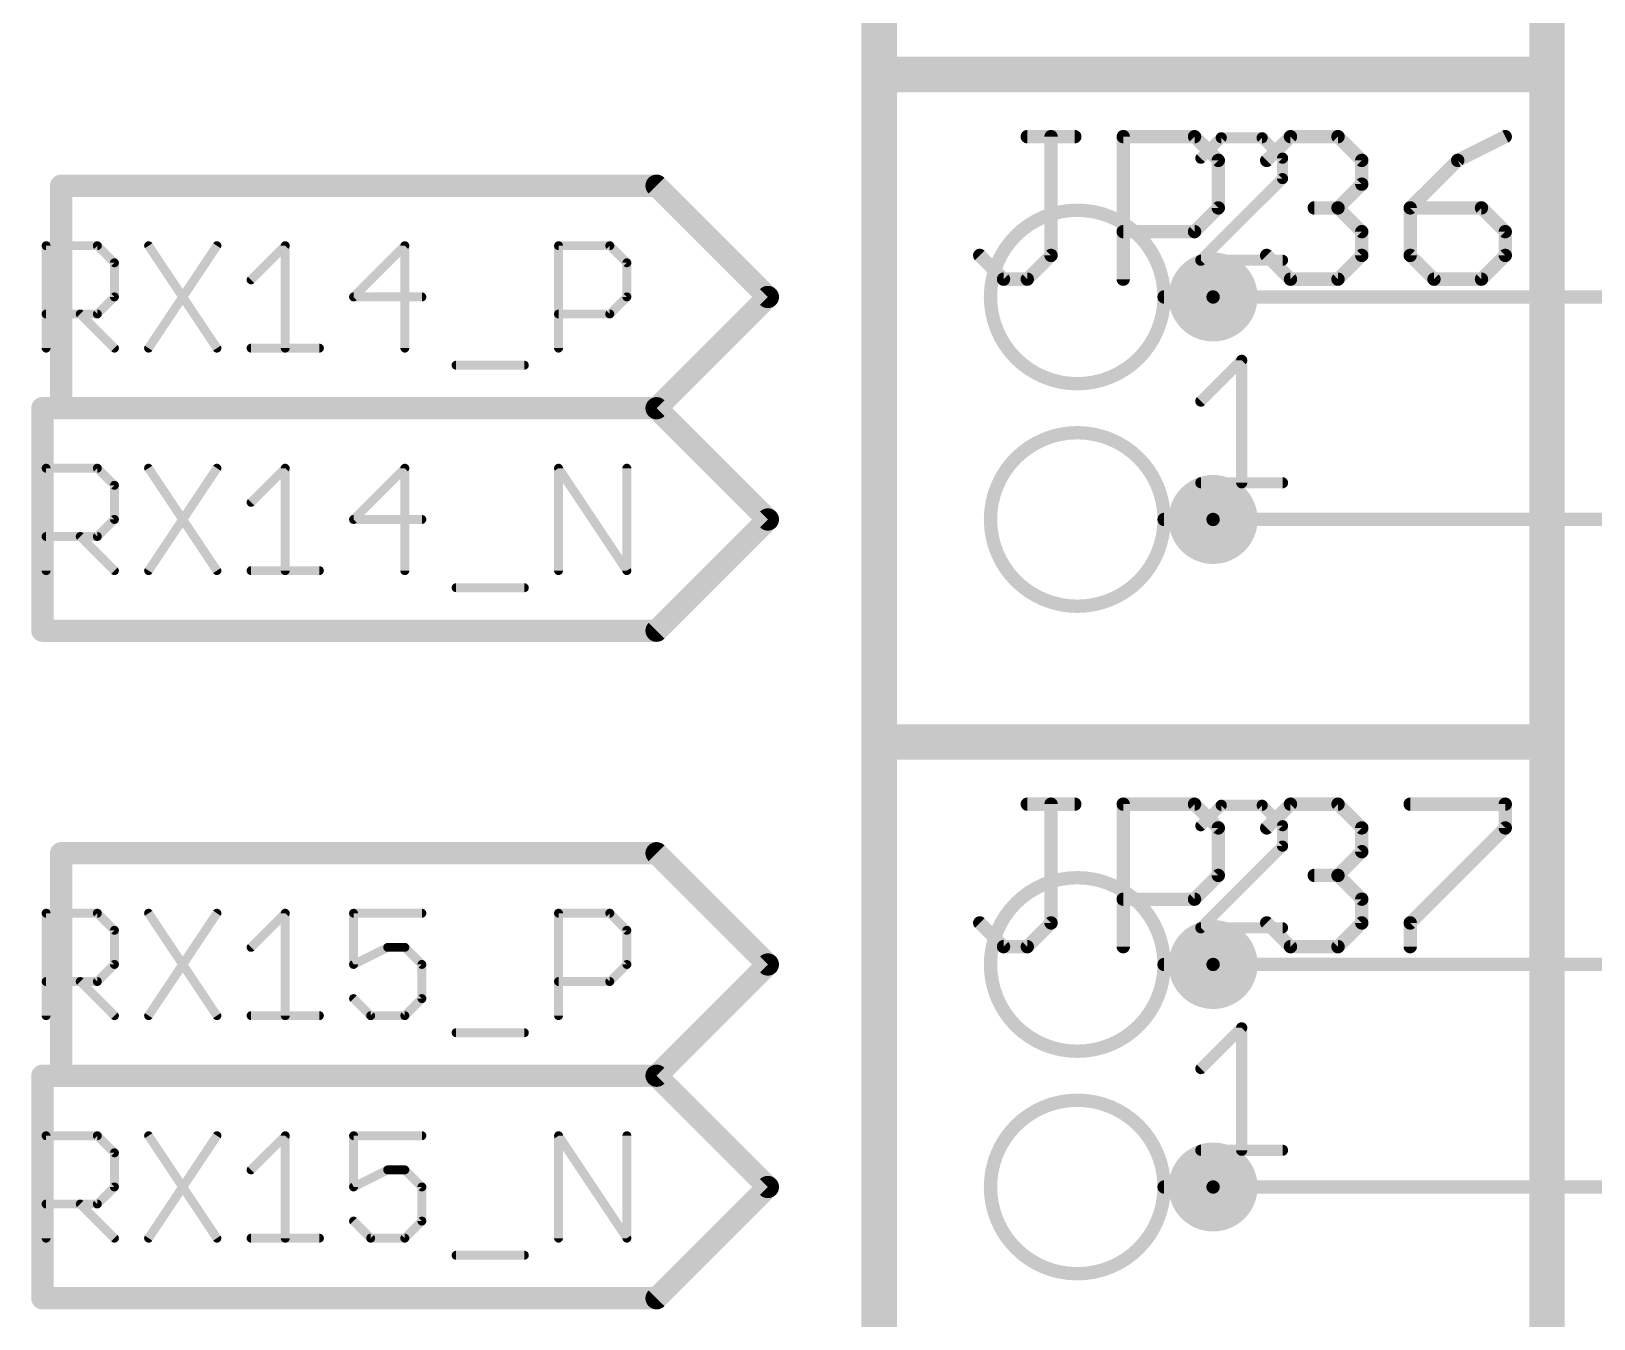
# Model space of a CAD drawing. Extents: x -72 to 265, y -97 to 216.
# Drawn here: x -71.91 to -54.08, y -52.3 to -37.61 of the extents above; entities that cross this region are included whole.
import ezdxf

# ---------------------------------------------------------------- set-up
doc = ezdxf.new("R2010")
doc.units = 0
for name, color, linetype in [('91', 94, 'CONTINUOUS'), ('94', 14, 'CONTINUOUS'), ('95', 251, 'CONTINUOUS')]:
    doc.layers.add(name, color=color, linetype=linetype)

msp = doc.modelspace()

# ---------------------------------------------------------------- linework, layer by layer
at = {"layer": '91'}
for points, const_width in [([(-58.42, -40.894, 1), (-58.42, -40.386, 1), (-58.42, -40.894)], 0.508), ([(-58.42, -40.6019, 1), (-58.42, -40.6781)], 0.0762), ([(-58.42, -43.434, 1), (-58.42, -42.926, 1), (-58.42, -43.434)], 0.508), ([(-58.42, -43.1419, 1), (-58.42, -43.2181)], 0.0762), ([(-58.42, -48.514, 1), (-58.42, -48.006, 1), (-58.42, -48.514)], 0.508), ([(-58.42, -48.2219, 1), (-58.42, -48.2981)], 0.0762), ([(-58.42, -51.054, 1), (-58.42, -50.546, 1), (-58.42, -51.054)], 0.508), ([(-58.42, -50.7619, 1), (-58.42, -50.8381)], 0.0762)]:
    msp.add_lwpolyline(points, format="xyb", dxfattribs=dict(at, const_width=const_width))
at = {"layer": '91', "const_width": 0.1524}
for points in [[(-45.72, -40.64), (-58.42, -40.64)], [(-45.72, -43.18), (-58.42, -43.18)], [(-45.72, -48.26), (-58.42, -48.26)], [(-58.42, -50.8), (-45.72, -50.8)]]:
    msp.add_lwpolyline(points, dxfattribs=at)
at = {"layer": '94'}
for points, const_width in [([(-62.23, -30.48), (-62.23, -38.1)], 0.4064), ([(-54.61, -38.1), (-54.61, -30.48)], 0.4064), ([(-62.23, -38.1), (-54.61, -38.1)], 0.4064), ([(-54.61, -38.1), (-62.23, -38.1)], 0.4064), ([(-62.23, -38.1), (-62.23, -45.72)], 0.4064), ([(-54.61, -45.72), (-54.61, -38.1)], 0.4064), ([(-58.42, -40.64), (-58.9788, -40.64)], 0.1524), ([(-58.42, -43.18), (-58.9788, -43.18)], 0.1524), ([(-62.23, -45.72), (-54.61, -45.72)], 0.4064), ([(-54.61, -45.72), (-62.23, -45.72)], 0.4064), ([(-62.23, -45.72), (-62.23, -53.34)], 0.4064), ([(-54.61, -53.34), (-54.61, -45.72)], 0.4064), ([(-58.42, -48.26), (-58.9788, -48.26)], 0.1524), ([(-58.42, -50.8), (-58.9788, -50.8)], 0.1524)]:
    msp.add_lwpolyline(points, dxfattribs=dict(at, const_width=const_width))
for points, const_width in [([(-62.23, -37.9984, 1), (-62.23, -38.2016)], 0.2032), ([(-62.23, -37.9984, 1), (-62.23, -38.2016)], 0.2032), ([(-62.1284, -38.1, 1), (-62.3316, -38.1)], 0.2032), ([(-54.5084, -38.1, 1), (-54.7116, -38.1)], 0.2032), ([(-54.61, -38.2016, 1), (-54.61, -37.9984)], 0.2032), ([(-54.61, -38.2016, 1), (-54.61, -37.9984)], 0.2032), ([(-62.3316, -38.1, 1), (-62.1284, -38.1)], 0.2032), ([(-54.7116, -38.1, 1), (-54.5084, -38.1)], 0.2032), ([(-59.9694, -41.6306, 1), (-59.9694, -39.6494, 1), (-59.9694, -41.6306)], 0.1524), ([(-58.9788, -40.6019, 1), (-58.9788, -40.6781)], 0.0762), ([(-58.42, -40.6781, 1), (-58.42, -40.6019)], 0.0762), ([(-59.9694, -44.1706, 1), (-59.9694, -42.1894, 1), (-59.9694, -44.1706)], 0.1524), ([(-58.9788, -43.1419, 1), (-58.9788, -43.2181)], 0.0762), ([(-58.42, -43.2181, 1), (-58.42, -43.1419)], 0.0762), ([(-62.23, -45.6184, 1), (-62.23, -45.8216)], 0.2032), ([(-62.23, -45.6184, 1), (-62.23, -45.8216)], 0.2032), ([(-62.1284, -45.72, 1), (-62.3316, -45.72)], 0.2032), ([(-62.3316, -45.72, 1), (-62.1284, -45.72)], 0.2032), ([(-54.5084, -45.72, 1), (-54.7116, -45.72)], 0.2032), ([(-54.7116, -45.72, 1), (-54.5084, -45.72)], 0.2032), ([(-54.61, -45.8216, 1), (-54.61, -45.6184)], 0.2032), ([(-54.61, -45.8216, 1), (-54.61, -45.6184)], 0.2032), ([(-59.9694, -49.2506, 1), (-59.9694, -47.2694, 1), (-59.9694, -49.2506)], 0.1524), ([(-58.9788, -48.2219, 1), (-58.9788, -48.2981)], 0.0762), ([(-58.42, -48.2981, 1), (-58.42, -48.2219)], 0.0762), ([(-59.9694, -51.7906, 1), (-59.9694, -49.8094, 1), (-59.9694, -51.7906)], 0.1524), ([(-58.9788, -50.7619, 1), (-58.9788, -50.8381)], 0.0762), ([(-58.42, -50.8381, 1), (-58.42, -50.7619)], 0.0762)]:
    msp.add_lwpolyline(points, format="xyb", dxfattribs=dict(at, const_width=const_width))
at = {"layer": '95'}
for points, const_width in [([(-60.5401, -38.8098), (-59.9978, -38.8098)], 0.1524), ([(-60.2689, -40.1656), (-60.2689, -38.8098)], 0.1524), ([(-59.4453, -40.4368), (-59.4453, -38.8098)], 0.1524), ([(-59.4453, -38.8098), (-58.6318, -38.8098)], 0.1524), ([(-58.6318, -38.8098), (-58.3606, -39.081)], 0.1524), ([(-58.3267, -38.8227), (-58.5597, -39.0557)], 0.127), ([(-57.8606, -38.8227), (-58.3267, -38.8227)], 0.127), ([(-57.6276, -39.0557), (-57.8606, -38.8227)], 0.127), ([(-57.8081, -39.081), (-57.537, -38.8098)], 0.1524), ([(-57.537, -38.8098), (-56.9946, -38.8098)], 0.1524), ([(-56.9946, -38.8098), (-56.7235, -39.081)], 0.1524), ([(-55.0863, -38.8098), (-55.6286, -39.081)], 0.1524), ([(-58.3606, -39.081), (-58.3606, -39.6233)], 0.1524), ([(-57.6276, -39.2888), (-57.6276, -39.0557)], 0.127), ([(-56.7235, -39.081), (-56.7235, -39.3521)], 0.1524), ([(-55.6286, -39.081), (-56.171, -39.6233)], 0.1524), ([(-64.77, -39.37), (-71.5639, -39.37)], 0.254), ([(-71.5639, -41.91), (-71.5639, -39.37)], 0.254), ([(-63.5, -40.64), (-64.77, -39.37)], 0.254), ([(-58.5597, -40.2209), (-57.6276, -39.2888)], 0.127), ([(-56.7235, -39.3521), (-56.9946, -39.6233)], 0.1524), ([(-58.3606, -39.6233), (-58.6318, -39.8945)], 0.1524), ([(-56.9946, -39.6233), (-57.2658, -39.6233)], 0.1524), ([(-56.9946, -39.6233), (-56.7235, -39.8945)], 0.1524), ([(-56.171, -39.6233), (-56.171, -40.1656)], 0.1524), ([(-55.3575, -39.6233), (-56.171, -39.6233)], 0.1524), ([(-55.0863, -39.8945), (-55.3575, -39.6233)], 0.1524), ([(-58.6318, -39.8945), (-59.4453, -39.8945)], 0.1524), ([(-56.7235, -39.8945), (-56.7235, -40.1656)], 0.1524), ([(-55.0863, -40.1656), (-55.0863, -39.8945)], 0.1524), ([(-71.7356, -41.2242), (-71.7356, -40.0548)], 0.1016), ([(-71.7356, -40.0548), (-71.1509, -40.0548)], 0.1016), ([(-71.1509, -40.0548), (-70.956, -40.2497)], 0.1016), ([(-70.5662, -40.0548), (-69.7866, -41.2242)], 0.1016), ([(-69.7866, -40.0548), (-70.5662, -41.2242)], 0.1016), ([(-69.3968, -40.4446), (-69.007, -40.0548)], 0.1016), ([(-69.007, -40.0548), (-69.007, -41.2242)], 0.1016), ([(-67.6427, -40.0548), (-68.2274, -40.6395)], 0.1016), ([(-67.6427, -41.2242), (-67.6427, -40.0548)], 0.1016), ([(-65.8886, -41.2242), (-65.8886, -40.0548)], 0.1016), ([(-65.8886, -40.0548), (-65.3039, -40.0548)], 0.1016), ([(-65.3039, -40.0548), (-65.109, -40.2497)], 0.1016), ([(-61.0824, -40.1656), (-60.8113, -40.4368)], 0.1524), ([(-60.5401, -40.4368), (-60.2689, -40.1656)], 0.1524), ([(-57.537, -40.4368), (-57.8081, -40.1656)], 0.1524), ([(-56.7235, -40.1656), (-56.9946, -40.4368)], 0.1524), ([(-56.171, -40.1656), (-55.8998, -40.4368)], 0.1524), ([(-55.3575, -40.4368), (-55.0863, -40.1656)], 0.1524), ([(-70.956, -40.2497), (-70.956, -40.6395)], 0.1016), ([(-65.109, -40.2497), (-65.109, -40.6395)], 0.1016), ([(-57.6276, -40.2209), (-58.5597, -40.2209)], 0.127), ([(-60.8113, -40.4368), (-60.5401, -40.4368)], 0.1524), ([(-56.9946, -40.4368), (-57.537, -40.4368)], 0.1524), ([(-55.8998, -40.4368), (-55.3575, -40.4368)], 0.1524), ([(-70.956, -40.6395), (-71.1509, -40.8344)], 0.1016), ([(-68.2274, -40.6395), (-67.4478, -40.6395)], 0.1016), ([(-65.109, -40.6395), (-65.3039, -40.8344)], 0.1016), ([(-63.5, -40.64), (-64.77, -41.91)], 0.254), ([(-71.1509, -40.8344), (-71.7356, -40.8344)], 0.1016), ([(-71.3458, -40.8344), (-70.956, -41.2242)], 0.1016), ([(-65.3039, -40.8344), (-65.8886, -40.8344)], 0.1016), ([(-69.3968, -41.2242), (-68.6172, -41.2242)], 0.1016), ([(-58.5597, -41.8288), (-58.0936, -41.3627)], 0.127), ([(-58.0936, -41.3627), (-58.0936, -42.7609)], 0.127), ([(-67.058, -41.4191), (-66.2784, -41.4191)], 0.1016), ([(-64.77, -41.91), (-71.7781, -41.91)], 0.254), ([(-71.7781, -44.45), (-71.7781, -41.91)], 0.254), ([(-64.77, -41.91), (-71.5639, -41.91)], 0.254), ([(-63.5, -43.18), (-64.77, -41.91)], 0.254), ([(-71.7356, -43.7642), (-71.7356, -42.5948)], 0.1016), ([(-71.7356, -42.5948), (-71.1509, -42.5948)], 0.1016), ([(-71.1509, -42.5948), (-70.956, -42.7897)], 0.1016), ([(-70.5662, -42.5948), (-69.7866, -43.7642)], 0.1016), ([(-69.7866, -42.5948), (-70.5662, -43.7642)], 0.1016), ([(-69.3968, -42.9846), (-69.007, -42.5948)], 0.1016), ([(-69.007, -42.5948), (-69.007, -43.7642)], 0.1016), ([(-67.6427, -42.5948), (-68.2274, -43.1795)], 0.1016), ([(-67.6427, -43.7642), (-67.6427, -42.5948)], 0.1016), ([(-65.8886, -43.7642), (-65.8886, -42.5948)], 0.1016), ([(-65.8886, -42.5948), (-65.109, -43.7642)], 0.1016), ([(-65.109, -43.7642), (-65.109, -42.5948)], 0.1016), ([(-70.956, -42.7897), (-70.956, -43.1795)], 0.1016), ([(-58.5597, -42.7609), (-57.6276, -42.7609)], 0.127), ([(-70.956, -43.1795), (-71.1509, -43.3744)], 0.1016), ([(-68.2274, -43.1795), (-67.4478, -43.1795)], 0.1016), ([(-63.5, -43.18), (-64.77, -44.45)], 0.254), ([(-71.1509, -43.3744), (-71.7356, -43.3744)], 0.1016), ([(-71.3458, -43.3744), (-70.956, -43.7642)], 0.1016), ([(-69.3968, -43.7642), (-68.6172, -43.7642)], 0.1016), ([(-67.058, -43.9591), (-66.2784, -43.9591)], 0.1016), ([(-64.77, -44.45), (-71.7781, -44.45)], 0.254), ([(-60.5401, -46.4298), (-59.9978, -46.4298)], 0.1524), ([(-60.2689, -47.7856), (-60.2689, -46.4298)], 0.1524), ([(-59.4453, -48.0568), (-59.4453, -46.4298)], 0.1524), ([(-59.4453, -46.4298), (-58.6318, -46.4298)], 0.1524), ([(-58.6318, -46.4298), (-58.3606, -46.701)], 0.1524), ([(-57.8081, -46.701), (-57.537, -46.4298)], 0.1524), ([(-57.537, -46.4298), (-56.9946, -46.4298)], 0.1524), ([(-56.9946, -46.4298), (-56.7235, -46.701)], 0.1524), ([(-56.171, -46.4298), (-55.0863, -46.4298)], 0.1524), ([(-55.0863, -46.4298), (-55.0863, -46.701)], 0.1524), ([(-58.3267, -46.4427), (-58.5597, -46.6757)], 0.127), ([(-57.8606, -46.4427), (-58.3267, -46.4427)], 0.127), ([(-57.6276, -46.6757), (-57.8606, -46.4427)], 0.127), ([(-58.3606, -46.701), (-58.3606, -47.2433)], 0.1524), ([(-57.6276, -46.9088), (-57.6276, -46.6757)], 0.127), ([(-56.7235, -46.701), (-56.7235, -46.9721)], 0.1524), ([(-55.0863, -46.701), (-56.171, -47.7856)], 0.1524), ([(-64.77, -46.99), (-71.5639, -46.99)], 0.254), ([(-71.5639, -49.53), (-71.5639, -46.99)], 0.254), ([(-63.5, -48.26), (-64.77, -46.99)], 0.254), ([(-58.5597, -47.8409), (-57.6276, -46.9088)], 0.127), ([(-56.7235, -46.9721), (-56.9946, -47.2433)], 0.1524), ([(-58.3606, -47.2433), (-58.6318, -47.5145)], 0.1524), ([(-56.9946, -47.2433), (-57.2658, -47.2433)], 0.1524), ([(-56.9946, -47.2433), (-56.7235, -47.5145)], 0.1524), ([(-58.6318, -47.5145), (-59.4453, -47.5145)], 0.1524), ([(-56.7235, -47.5145), (-56.7235, -47.7856)], 0.1524), ([(-71.7356, -48.8442), (-71.7356, -47.6748)], 0.1016), ([(-71.7356, -47.6748), (-71.1509, -47.6748)], 0.1016), ([(-71.1509, -47.6748), (-70.956, -47.8697)], 0.1016), ([(-70.5662, -47.6748), (-69.7866, -48.8442)], 0.1016), ([(-69.7866, -47.6748), (-70.5662, -48.8442)], 0.1016), ([(-69.3968, -48.0646), (-69.007, -47.6748)], 0.1016), ([(-69.007, -47.6748), (-69.007, -48.8442)], 0.1016), ([(-67.4478, -47.6748), (-68.2274, -47.6748)], 0.1016), ([(-68.2274, -47.6748), (-68.2274, -48.2595)], 0.1016), ([(-65.8886, -48.8442), (-65.8886, -47.6748)], 0.1016), ([(-65.8886, -47.6748), (-65.3039, -47.6748)], 0.1016), ([(-65.3039, -47.6748), (-65.109, -47.8697)], 0.1016), ([(-61.0824, -47.7856), (-60.8113, -48.0568)], 0.1524), ([(-60.5401, -48.0568), (-60.2689, -47.7856)], 0.1524), ([(-57.6276, -47.8409), (-58.5597, -47.8409)], 0.127), ([(-57.537, -48.0568), (-57.8081, -47.7856)], 0.1524), ([(-56.7235, -47.7856), (-56.9946, -48.0568)], 0.1524), ([(-56.171, -47.7856), (-56.171, -48.0568)], 0.1524), ([(-70.956, -47.8697), (-70.956, -48.2595)], 0.1016), ([(-65.109, -47.8697), (-65.109, -48.2595)], 0.1016), ([(-68.2274, -48.2595), (-67.8376, -48.0646)], 0.1016), ([(-67.8376, -48.0646), (-67.6427, -48.0646)], 0.1016), ([(-67.6427, -48.0646), (-67.4478, -48.2595)], 0.1016), ([(-63.5, -48.26), (-64.77, -49.53)], 0.254), ([(-60.8113, -48.0568), (-60.5401, -48.0568)], 0.1524), ([(-56.9946, -48.0568), (-57.537, -48.0568)], 0.1524), ([(-70.956, -48.2595), (-71.1509, -48.4544)], 0.1016), ([(-67.4478, -48.2595), (-67.4478, -48.6493)], 0.1016), ([(-65.109, -48.2595), (-65.3039, -48.4544)], 0.1016), ([(-71.1509, -48.4544), (-71.7356, -48.4544)], 0.1016), ([(-71.3458, -48.4544), (-70.956, -48.8442)], 0.1016), ([(-65.3039, -48.4544), (-65.8886, -48.4544)], 0.1016), ([(-68.0325, -48.8442), (-68.2274, -48.6493)], 0.1016), ([(-67.4478, -48.6493), (-67.6427, -48.8442)], 0.1016), ([(-69.3968, -48.8442), (-68.6172, -48.8442)], 0.1016), ([(-67.6427, -48.8442), (-68.0325, -48.8442)], 0.1016), ([(-67.058, -49.0391), (-66.2784, -49.0391)], 0.1016), ([(-58.5597, -49.4488), (-58.0936, -48.9827)], 0.127), ([(-58.0936, -48.9827), (-58.0936, -50.3809)], 0.127), ([(-64.77, -49.53), (-71.7781, -49.53)], 0.254), ([(-71.7781, -52.07), (-71.7781, -49.53)], 0.254), ([(-64.77, -49.53), (-71.5639, -49.53)], 0.254), ([(-63.5, -50.8), (-64.77, -49.53)], 0.254), ([(-71.7356, -51.3842), (-71.7356, -50.2148)], 0.1016), ([(-71.7356, -50.2148), (-71.1509, -50.2148)], 0.1016), ([(-71.1509, -50.2148), (-70.956, -50.4097)], 0.1016), ([(-70.5662, -50.2148), (-69.7866, -51.3842)], 0.1016), ([(-69.7866, -50.2148), (-70.5662, -51.3842)], 0.1016), ([(-69.3968, -50.6046), (-69.007, -50.2148)], 0.1016), ([(-69.007, -50.2148), (-69.007, -51.3842)], 0.1016), ([(-67.4478, -50.2148), (-68.2274, -50.2148)], 0.1016), ([(-68.2274, -50.2148), (-68.2274, -50.7995)], 0.1016), ([(-65.8886, -51.3842), (-65.8886, -50.2148)], 0.1016), ([(-65.8886, -50.2148), (-65.109, -51.3842)], 0.1016), ([(-65.109, -51.3842), (-65.109, -50.2148)], 0.1016), ([(-70.956, -50.4097), (-70.956, -50.7995)], 0.1016), ([(-58.5597, -50.3809), (-57.6276, -50.3809)], 0.127), ([(-68.2274, -50.7995), (-67.8376, -50.6046)], 0.1016), ([(-67.8376, -50.6046), (-67.6427, -50.6046)], 0.1016), ([(-67.6427, -50.6046), (-67.4478, -50.7995)], 0.1016), ([(-70.956, -50.7995), (-71.1509, -50.9944)], 0.1016), ([(-67.4478, -50.7995), (-67.4478, -51.1893)], 0.1016), ([(-63.5, -50.8), (-64.77, -52.07)], 0.254), ([(-71.1509, -50.9944), (-71.7356, -50.9944)], 0.1016), ([(-71.3458, -50.9944), (-70.956, -51.3842)], 0.1016), ([(-68.0325, -51.3842), (-68.2274, -51.1893)], 0.1016), ([(-67.4478, -51.1893), (-67.6427, -51.3842)], 0.1016), ([(-69.3968, -51.3842), (-68.6172, -51.3842)], 0.1016), ([(-67.6427, -51.3842), (-68.0325, -51.3842)], 0.1016), ([(-67.058, -51.5791), (-66.2784, -51.5791)], 0.1016), ([(-64.77, -52.07), (-71.7781, -52.07)], 0.254)]:
    msp.add_lwpolyline(points, dxfattribs=dict(at, const_width=const_width))
for points, const_width in [([(-60.5401, -38.7717, 1), (-60.5401, -38.8479)], 0.0762), ([(-60.2308, -38.8098, 1), (-60.307, -38.8098)], 0.0762), ([(-59.9978, -38.8479, 1), (-59.9978, -38.7717)], 0.0762), ([(-59.4072, -38.8098, 1), (-59.4834, -38.8098)], 0.0762), ([(-59.4453, -38.7717, 1), (-59.4453, -38.8479)], 0.0762), ([(-58.6048, -38.7829, 1), (-58.6587, -38.8368)], 0.0762), ([(-58.6318, -38.8479, 1), (-58.6318, -38.7717)], 0.0762), ([(-58.3267, -38.791, 1), (-58.3267, -38.8545)], 0.0635), ([(-58.3042, -38.8452, 1), (-58.3491, -38.8003)], 0.0635), ([(-57.8382, -38.8003, 1), (-57.8831, -38.8452)], 0.0635), ([(-57.8606, -38.8545, 1), (-57.8606, -38.791)], 0.0635), ([(-57.537, -38.7717, 1), (-57.537, -38.8479)], 0.0762), ([(-57.51, -38.8368, 1), (-57.5639, -38.7829)], 0.0762), ([(-56.9677, -38.7829, 1), (-57.0216, -38.8368)], 0.0762), ([(-56.9946, -38.8479, 1), (-56.9946, -38.7717)], 0.0762), ([(-55.0693, -38.8439, 1), (-55.1033, -38.7757)], 0.0762), ([(-58.5822, -39.0333, 1), (-58.5372, -39.0782)], 0.0635), ([(-58.3225, -39.081, 1), (-58.3987, -39.081)], 0.0762), ([(-58.3876, -39.1079, 1), (-58.3337, -39.054)], 0.0762), ([(-57.8351, -39.054, 1), (-57.7812, -39.1079)], 0.0762), ([(-57.5958, -39.0557, 1), (-57.6593, -39.0557)], 0.0635), ([(-57.65, -39.0782, 1), (-57.6051, -39.0333)], 0.0635), ([(-56.6854, -39.081, 1), (-56.7616, -39.081)], 0.0762), ([(-56.7504, -39.1079, 1), (-56.6965, -39.054)], 0.0762), ([(-55.6457, -39.0469, 1), (-55.6116, -39.1151)], 0.0762), ([(-55.6017, -39.1079, 1), (-55.6556, -39.054)], 0.0762), ([(-71.5639, -39.3065, 1), (-71.5639, -39.4335)], 0.127), ([(-71.5004, -39.37, 1), (-71.6274, -39.37)], 0.127), ([(-64.7251, -39.3251, 1), (-64.8149, -39.4149)], 0.127), ([(-64.77, -39.4335, 1), (-64.77, -39.3065)], 0.127), ([(-57.6593, -39.2888, 1), (-57.5958, -39.2888)], 0.0635), ([(-57.6051, -39.3112, 1), (-57.65, -39.2663)], 0.0635), ([(-56.7616, -39.3521, 1), (-56.6854, -39.3521)], 0.0762), ([(-56.6965, -39.3791, 1), (-56.7504, -39.3252)], 0.0762), ([(-58.3337, -39.6502, 1), (-58.3876, -39.5964)], 0.0762), ([(-57.2658, -39.5852, 1), (-57.2658, -39.6614)], 0.0762), ([(-56.9677, -39.5964, 1), (-57.0216, -39.6502)], 0.0762), ([(-57.0216, -39.5964, 1), (-56.9677, -39.6502)], 0.0762), ([(-56.9946, -39.6614, 1), (-56.9946, -39.5852)], 0.0762), ([(-56.1329, -39.6233, 1), (-56.2091, -39.6233)], 0.0762), ([(-56.171, -39.5852, 1), (-56.171, -39.6614)], 0.0762), ([(-56.1979, -39.5964, 1), (-56.144, -39.6502)], 0.0762), ([(-55.3305, -39.5964, 1), (-55.3844, -39.6502)], 0.0762), ([(-55.3575, -39.6614, 1), (-55.3575, -39.5852)], 0.0762), ([(-58.3987, -39.6233, 1), (-58.3225, -39.6233)], 0.0762), ([(-59.4453, -39.8564, 1), (-59.4453, -39.9326)], 0.0762), ([(-58.6587, -39.8675, 1), (-58.6048, -39.9214)], 0.0762), ([(-58.6318, -39.9326, 1), (-58.6318, -39.8564)], 0.0762), ([(-56.6854, -39.8945, 1), (-56.7616, -39.8945)], 0.0762), ([(-56.7504, -39.9214, 1), (-56.6965, -39.8675)], 0.0762), ([(-55.0482, -39.8945, 1), (-55.1244, -39.8945)], 0.0762), ([(-55.1132, -39.9214, 1), (-55.0594, -39.8675)], 0.0762), ([(-71.7102, -40.0548, 1), (-71.761, -40.0548)], 0.0508), ([(-71.7356, -40.0294, 1), (-71.7356, -40.0802)], 0.0508), ([(-71.1329, -40.0368, 1), (-71.1689, -40.0728)], 0.0508), ([(-71.1509, -40.0802, 1), (-71.1509, -40.0294)], 0.0508), ([(-70.5451, -40.0407, 1), (-70.5873, -40.0689)], 0.0508), ([(-69.7655, -40.0689, 1), (-69.8077, -40.0407)], 0.0508), ([(-68.9816, -40.0548, 1), (-69.0324, -40.0548)], 0.0508), ([(-68.989, -40.0728, 1), (-69.025, -40.0368)], 0.0508), ([(-67.6173, -40.0548, 1), (-67.6681, -40.0548)], 0.0508), ([(-67.6247, -40.0728, 1), (-67.6607, -40.0368)], 0.0508), ([(-65.8632, -40.0548, 1), (-65.914, -40.0548)], 0.0508), ([(-65.8886, -40.0294, 1), (-65.8886, -40.0802)], 0.0508), ([(-65.286, -40.0368, 1), (-65.3219, -40.0728)], 0.0508), ([(-65.3039, -40.0802, 1), (-65.3039, -40.0294)], 0.0508), ([(-61.0555, -40.1387, 1), (-61.1094, -40.1926)], 0.0762), ([(-60.242, -40.1926, 1), (-60.2959, -40.1387)], 0.0762), ([(-57.7812, -40.1387, 1), (-57.8351, -40.1926)], 0.0762), ([(-56.6965, -40.1926, 1), (-56.7504, -40.1387)], 0.0762), ([(-56.144, -40.1387, 1), (-56.1979, -40.1926)], 0.0762), ([(-55.0594, -40.1926, 1), (-55.1132, -40.1387)], 0.0762), ([(-70.9306, -40.2497, 1), (-70.9814, -40.2497)], 0.0508), ([(-70.974, -40.2677, 1), (-70.938, -40.2317)], 0.0508), ([(-65.0836, -40.2497, 1), (-65.1344, -40.2497)], 0.0508), ([(-65.127, -40.2677, 1), (-65.0911, -40.2317)], 0.0508), ([(-60.307, -40.1656, 1), (-60.2308, -40.1656)], 0.0762), ([(-58.5822, -40.1984, 1), (-58.5372, -40.2434)], 0.0635), ([(-58.5597, -40.1891, 1), (-58.5597, -40.2527)], 0.0635), ([(-57.6276, -40.2527, 1), (-57.6276, -40.1891)], 0.0635), ([(-56.7616, -40.1656, 1), (-56.6854, -40.1656)], 0.0762), ([(-56.2091, -40.1656, 1), (-56.1329, -40.1656)], 0.0762), ([(-55.1244, -40.1656, 1), (-55.0482, -40.1656)], 0.0762), ([(-69.4148, -40.4266, 1), (-69.3788, -40.4626)], 0.0508), ([(-60.8113, -40.3987, 1), (-60.8113, -40.4749)], 0.0762), ([(-60.8382, -40.4637, 1), (-60.7843, -40.4099)], 0.0762), ([(-60.567, -40.4099, 1), (-60.5132, -40.4637)], 0.0762), ([(-60.5401, -40.4749, 1), (-60.5401, -40.3987)], 0.0762), ([(-59.4834, -40.4368, 1), (-59.4072, -40.4368)], 0.0762), ([(-57.537, -40.3987, 1), (-57.537, -40.4749)], 0.0762), ([(-57.5639, -40.4637, 1), (-57.51, -40.4099)], 0.0762), ([(-57.0216, -40.4099, 1), (-56.9677, -40.4637)], 0.0762), ([(-56.9946, -40.4749, 1), (-56.9946, -40.3987)], 0.0762), ([(-55.8998, -40.3987, 1), (-55.8998, -40.4749)], 0.0762), ([(-55.9267, -40.4637, 1), (-55.8729, -40.4099)], 0.0762), ([(-55.3844, -40.4099, 1), (-55.3305, -40.4637)], 0.0762), ([(-55.3575, -40.4749, 1), (-55.3575, -40.3987)], 0.0762), ([(-70.9814, -40.6395, 1), (-70.9306, -40.6395)], 0.0508), ([(-70.938, -40.6575, 1), (-70.974, -40.6215)], 0.0508), ([(-68.2454, -40.6215, 1), (-68.2094, -40.6575)], 0.0508), ([(-68.2274, -40.6141, 1), (-68.2274, -40.6649)], 0.0508), ([(-67.4478, -40.6649, 1), (-67.4478, -40.6141)], 0.0508), ([(-65.1344, -40.6395, 1), (-65.0836, -40.6395)], 0.0508), ([(-65.0911, -40.6575, 1), (-65.127, -40.6215)], 0.0508), ([(-63.4551, -40.6849, 1), (-63.5449, -40.5951)], 0.127), ([(-63.5449, -40.6849, 1), (-63.4551, -40.5951)], 0.127), ([(-71.7356, -40.809, 1), (-71.7356, -40.8598)], 0.0508), ([(-71.3278, -40.8164, 1), (-71.3638, -40.8524)], 0.0508), ([(-71.1689, -40.8164, 1), (-71.1329, -40.8524)], 0.0508), ([(-71.1509, -40.8598, 1), (-71.1509, -40.809)], 0.0508), ([(-65.8886, -40.809, 1), (-65.8886, -40.8598)], 0.0508), ([(-65.3219, -40.8164, 1), (-65.286, -40.8524)], 0.0508), ([(-65.3039, -40.8598, 1), (-65.3039, -40.809)], 0.0508), ([(-70.974, -41.2422, 1), (-70.938, -41.2062)], 0.0508), ([(-69.3968, -41.1988, 1), (-69.3968, -41.2496)], 0.0508), ([(-68.6172, -41.2496, 1), (-68.6172, -41.1988)], 0.0508), ([(-71.761, -41.2242, 1), (-71.7102, -41.2242)], 0.0508), ([(-70.5873, -41.2101, 1), (-70.5451, -41.2383)], 0.0508), ([(-69.8077, -41.2383, 1), (-69.7655, -41.2101)], 0.0508), ([(-69.0324, -41.2242, 1), (-68.9816, -41.2242)], 0.0508), ([(-67.6681, -41.2242, 1), (-67.6173, -41.2242)], 0.0508), ([(-65.914, -41.2242, 1), (-65.8632, -41.2242)], 0.0508), ([(-58.0619, -41.3627, 1), (-58.1254, -41.3627)], 0.0635), ([(-58.0712, -41.3852, 1), (-58.1161, -41.3403)], 0.0635), ([(-67.058, -41.3937, 1), (-67.058, -41.4445)], 0.0508), ([(-66.2784, -41.4445, 1), (-66.2784, -41.3937)], 0.0508), ([(-71.7781, -41.8465, 1), (-71.7781, -41.9735)], 0.127), ([(-71.7146, -41.91, 1), (-71.8416, -41.91)], 0.127), ([(-71.5639, -41.8465, 1), (-71.5639, -41.9735)], 0.127), ([(-71.6274, -41.91, 1), (-71.5004, -41.91)], 0.127), ([(-64.7251, -41.8651, 1), (-64.8149, -41.9549)], 0.127), ([(-64.8149, -41.8651, 1), (-64.7251, -41.9549)], 0.127), ([(-64.77, -41.9735, 1), (-64.77, -41.8465)], 0.127), ([(-64.77, -41.9735, 1), (-64.77, -41.8465)], 0.127), ([(-58.5822, -41.8063, 1), (-58.5372, -41.8512)], 0.0635), ([(-71.7102, -42.5948, 1), (-71.761, -42.5948)], 0.0508), ([(-71.7356, -42.5694, 1), (-71.7356, -42.6202)], 0.0508), ([(-71.1329, -42.5768, 1), (-71.1689, -42.6128)], 0.0508), ([(-71.1509, -42.6202, 1), (-71.1509, -42.5694)], 0.0508), ([(-70.5451, -42.5807, 1), (-70.5873, -42.6089)], 0.0508), ([(-69.7655, -42.6089, 1), (-69.8077, -42.5807)], 0.0508), ([(-68.9816, -42.5948, 1), (-69.0324, -42.5948)], 0.0508), ([(-68.989, -42.6128, 1), (-69.025, -42.5768)], 0.0508), ([(-67.6173, -42.5948, 1), (-67.6681, -42.5948)], 0.0508), ([(-67.6247, -42.6128, 1), (-67.6607, -42.5768)], 0.0508), ([(-65.8632, -42.5948, 1), (-65.914, -42.5948)], 0.0508), ([(-65.8675, -42.5807, 1), (-65.9097, -42.6089)], 0.0508), ([(-65.0836, -42.5948, 1), (-65.1344, -42.5948)], 0.0508), ([(-70.9306, -42.7897, 1), (-70.9814, -42.7897)], 0.0508), ([(-70.974, -42.8077, 1), (-70.938, -42.7717)], 0.0508), ([(-58.5597, -42.7291, 1), (-58.5597, -42.7927)], 0.0635), ([(-58.1254, -42.7609, 1), (-58.0619, -42.7609)], 0.0635), ([(-57.6276, -42.7927, 1), (-57.6276, -42.7291)], 0.0635), ([(-69.4148, -42.9666, 1), (-69.3788, -43.0026)], 0.0508), ([(-70.938, -43.1975, 1), (-70.974, -43.1615)], 0.0508), ([(-68.2454, -43.1615, 1), (-68.2094, -43.1975)], 0.0508), ([(-68.2274, -43.1541, 1), (-68.2274, -43.2049)], 0.0508), ([(-67.4478, -43.2049, 1), (-67.4478, -43.1541)], 0.0508), ([(-63.4551, -43.2249, 1), (-63.5449, -43.1351)], 0.127), ([(-63.5449, -43.2249, 1), (-63.4551, -43.1351)], 0.127), ([(-70.9814, -43.1795, 1), (-70.9306, -43.1795)], 0.0508), ([(-71.7356, -43.349, 1), (-71.7356, -43.3998)], 0.0508), ([(-71.3278, -43.3564, 1), (-71.3638, -43.3924)], 0.0508), ([(-71.1689, -43.3564, 1), (-71.1329, -43.3924)], 0.0508), ([(-71.1509, -43.3998, 1), (-71.1509, -43.349)], 0.0508), ([(-71.761, -43.7642, 1), (-71.7102, -43.7642)], 0.0508), ([(-70.974, -43.7822, 1), (-70.938, -43.7462)], 0.0508), ([(-70.5873, -43.7501, 1), (-70.5451, -43.7783)], 0.0508), ([(-69.8077, -43.7783, 1), (-69.7655, -43.7501)], 0.0508), ([(-69.3968, -43.7388, 1), (-69.3968, -43.7896)], 0.0508), ([(-69.0324, -43.7642, 1), (-68.9816, -43.7642)], 0.0508), ([(-68.6172, -43.7896, 1), (-68.6172, -43.7388)], 0.0508), ([(-67.6681, -43.7642, 1), (-67.6173, -43.7642)], 0.0508), ([(-65.914, -43.7642, 1), (-65.8632, -43.7642)], 0.0508), ([(-65.1344, -43.7642, 1), (-65.0836, -43.7642)], 0.0508), ([(-65.1301, -43.7783, 1), (-65.0879, -43.7501)], 0.0508), ([(-67.058, -43.9337, 1), (-67.058, -43.9845)], 0.0508), ([(-66.2784, -43.9845, 1), (-66.2784, -43.9337)], 0.0508), ([(-71.7781, -44.3865, 1), (-71.7781, -44.5135)], 0.127), ([(-71.8416, -44.45, 1), (-71.7146, -44.45)], 0.127), ([(-64.8149, -44.4051, 1), (-64.7251, -44.4949)], 0.127), ([(-64.77, -44.5135, 1), (-64.77, -44.3865)], 0.127), ([(-60.5401, -46.3917, 1), (-60.5401, -46.4679)], 0.0762), ([(-60.2308, -46.4298, 1), (-60.307, -46.4298)], 0.0762), ([(-59.9978, -46.4679, 1), (-59.9978, -46.3917)], 0.0762), ([(-59.4072, -46.4298, 1), (-59.4834, -46.4298)], 0.0762), ([(-59.4453, -46.3917, 1), (-59.4453, -46.4679)], 0.0762), ([(-58.6048, -46.4029, 1), (-58.6587, -46.4568)], 0.0762), ([(-58.6318, -46.4679, 1), (-58.6318, -46.3917)], 0.0762), ([(-57.537, -46.3917, 1), (-57.537, -46.4679)], 0.0762), ([(-57.51, -46.4568, 1), (-57.5639, -46.4029)], 0.0762), ([(-56.9677, -46.4029, 1), (-57.0216, -46.4568)], 0.0762), ([(-56.9946, -46.4679, 1), (-56.9946, -46.3917)], 0.0762), ([(-56.171, -46.3917, 1), (-56.171, -46.4679)], 0.0762), ([(-55.0482, -46.4298, 1), (-55.1244, -46.4298)], 0.0762), ([(-55.0863, -46.4679, 1), (-55.0863, -46.3917)], 0.0762), ([(-58.3267, -46.411, 1), (-58.3267, -46.4745)], 0.0635), ([(-58.3042, -46.4652, 1), (-58.3491, -46.4203)], 0.0635), ([(-57.8382, -46.4203, 1), (-57.8831, -46.4652)], 0.0635), ([(-57.8606, -46.4745, 1), (-57.8606, -46.411)], 0.0635), ([(-58.5822, -46.6533, 1), (-58.5372, -46.6982)], 0.0635), ([(-58.3225, -46.701, 1), (-58.3987, -46.701)], 0.0762), ([(-58.3876, -46.7279, 1), (-58.3337, -46.674)], 0.0762), ([(-57.8351, -46.674, 1), (-57.7812, -46.7279)], 0.0762), ([(-57.5958, -46.6757, 1), (-57.6593, -46.6757)], 0.0635), ([(-57.65, -46.6982, 1), (-57.6051, -46.6533)], 0.0635), ([(-56.6854, -46.701, 1), (-56.7616, -46.701)], 0.0762), ([(-56.7504, -46.7279, 1), (-56.6965, -46.674)], 0.0762), ([(-55.1244, -46.701, 1), (-55.0482, -46.701)], 0.0762), ([(-55.0594, -46.7279, 1), (-55.1132, -46.674)], 0.0762), ([(-71.5639, -46.9265, 1), (-71.5639, -47.0535)], 0.127), ([(-71.5004, -46.99, 1), (-71.6274, -46.99)], 0.127), ([(-64.7251, -46.9451, 1), (-64.8149, -47.0349)], 0.127), ([(-64.77, -47.0535, 1), (-64.77, -46.9265)], 0.127), ([(-57.6593, -46.9088, 1), (-57.5958, -46.9088)], 0.0635), ([(-57.6051, -46.9312, 1), (-57.65, -46.8863)], 0.0635), ([(-56.7616, -46.9721, 1), (-56.6854, -46.9721)], 0.0762), ([(-56.6965, -46.9991, 1), (-56.7504, -46.9452)], 0.0762), ([(-58.3987, -47.2433, 1), (-58.3225, -47.2433)], 0.0762), ([(-58.3337, -47.2702, 1), (-58.3876, -47.2164)], 0.0762), ([(-57.2658, -47.2052, 1), (-57.2658, -47.2814)], 0.0762), ([(-56.9677, -47.2164, 1), (-57.0216, -47.2702)], 0.0762), ([(-57.0216, -47.2164, 1), (-56.9677, -47.2702)], 0.0762), ([(-56.9946, -47.2814, 1), (-56.9946, -47.2052)], 0.0762), ([(-59.4453, -47.4764, 1), (-59.4453, -47.5526)], 0.0762), ([(-58.6587, -47.4875, 1), (-58.6048, -47.5414)], 0.0762), ([(-58.6318, -47.5526, 1), (-58.6318, -47.4764)], 0.0762), ([(-56.6854, -47.5145, 1), (-56.7616, -47.5145)], 0.0762), ([(-56.7504, -47.5414, 1), (-56.6965, -47.4875)], 0.0762), ([(-71.7102, -47.6748, 1), (-71.761, -47.6748)], 0.0508), ([(-71.7356, -47.6494, 1), (-71.7356, -47.7002)], 0.0508), ([(-71.1329, -47.6568, 1), (-71.1689, -47.6928)], 0.0508), ([(-71.1509, -47.7002, 1), (-71.1509, -47.6494)], 0.0508), ([(-70.5451, -47.6607, 1), (-70.5873, -47.6889)], 0.0508), ([(-69.7655, -47.6889, 1), (-69.8077, -47.6607)], 0.0508), ([(-68.9816, -47.6748, 1), (-69.0324, -47.6748)], 0.0508), ([(-68.989, -47.6928, 1), (-69.025, -47.6568)], 0.0508), ([(-68.2274, -47.6494, 1), (-68.2274, -47.7002)], 0.0508), ([(-68.202, -47.6748, 1), (-68.2528, -47.6748)], 0.0508), ([(-67.4478, -47.7002, 1), (-67.4478, -47.6494)], 0.0508), ([(-65.8632, -47.6748, 1), (-65.914, -47.6748)], 0.0508), ([(-65.8886, -47.6494, 1), (-65.8886, -47.7002)], 0.0508), ([(-65.286, -47.6568, 1), (-65.3219, -47.6928)], 0.0508), ([(-65.3039, -47.7002, 1), (-65.3039, -47.6494)], 0.0508), ([(-61.0555, -47.7587, 1), (-61.1094, -47.8126)], 0.0762), ([(-60.307, -47.7856, 1), (-60.2308, -47.7856)], 0.0762), ([(-60.242, -47.8126, 1), (-60.2959, -47.7587)], 0.0762), ([(-58.5597, -47.8092, 1), (-58.5597, -47.8727)], 0.0635), ([(-57.7812, -47.7587, 1), (-57.8351, -47.8126)], 0.0762), ([(-57.6276, -47.8727, 1), (-57.6276, -47.8092)], 0.0635), ([(-56.7616, -47.7856, 1), (-56.6854, -47.7856)], 0.0762), ([(-56.6965, -47.8126, 1), (-56.7504, -47.7587)], 0.0762), ([(-56.1329, -47.7856, 1), (-56.2091, -47.7856)], 0.0762), ([(-56.1979, -47.7587, 1), (-56.144, -47.8126)], 0.0762), ([(-70.9306, -47.8697, 1), (-70.9814, -47.8697)], 0.0508), ([(-70.974, -47.8877, 1), (-70.938, -47.8517)], 0.0508), ([(-65.0836, -47.8697, 1), (-65.1344, -47.8697)], 0.0508), ([(-65.127, -47.8877, 1), (-65.0911, -47.8517)], 0.0508), ([(-58.5822, -47.8184, 1), (-58.5372, -47.8634)], 0.0635), ([(-69.4148, -48.0466, 1), (-69.3788, -48.0826)], 0.0508), ([(-67.8376, -48.0392, 1), (-67.8376, -48.09)], 0.0508), ([(-67.8263, -48.0873, 1), (-67.849, -48.0419)], 0.0508), ([(-67.6247, -48.0466, 1), (-67.6607, -48.0826)], 0.0508), ([(-67.6427, -48.09, 1), (-67.6427, -48.0392)], 0.0508), ([(-63.4551, -48.3049, 1), (-63.5449, -48.2151)], 0.127), ([(-60.8113, -48.0187, 1), (-60.8113, -48.0949)], 0.0762), ([(-60.8382, -48.0837, 1), (-60.7843, -48.0299)], 0.0762), ([(-60.567, -48.0299, 1), (-60.5132, -48.0837)], 0.0762), ([(-60.5401, -48.0949, 1), (-60.5401, -48.0187)], 0.0762), ([(-59.4834, -48.0568, 1), (-59.4072, -48.0568)], 0.0762), ([(-57.537, -48.0187, 1), (-57.537, -48.0949)], 0.0762), ([(-57.5639, -48.0837, 1), (-57.51, -48.0299)], 0.0762), ([(-57.0216, -48.0299, 1), (-56.9677, -48.0837)], 0.0762), ([(-56.9946, -48.0949, 1), (-56.9946, -48.0187)], 0.0762), ([(-56.2091, -48.0568, 1), (-56.1329, -48.0568)], 0.0762), ([(-70.9814, -48.2595, 1), (-70.9306, -48.2595)], 0.0508), ([(-70.938, -48.2775, 1), (-70.974, -48.2415)], 0.0508), ([(-68.2388, -48.2368, 1), (-68.216, -48.2822)], 0.0508), ([(-68.2528, -48.2595, 1), (-68.202, -48.2595)], 0.0508), ([(-67.4224, -48.2595, 1), (-67.4732, -48.2595)], 0.0508), ([(-67.4658, -48.2775, 1), (-67.4298, -48.2415)], 0.0508), ([(-65.1344, -48.2595, 1), (-65.0836, -48.2595)], 0.0508), ([(-65.0911, -48.2775, 1), (-65.127, -48.2415)], 0.0508), ([(-63.5449, -48.3049, 1), (-63.4551, -48.2151)], 0.127), ([(-71.7356, -48.429, 1), (-71.7356, -48.4798)], 0.0508), ([(-71.3278, -48.4364, 1), (-71.3638, -48.4724)], 0.0508), ([(-71.1689, -48.4364, 1), (-71.1329, -48.4724)], 0.0508), ([(-71.1509, -48.4798, 1), (-71.1509, -48.429)], 0.0508), ([(-65.8886, -48.429, 1), (-65.8886, -48.4798)], 0.0508), ([(-65.3219, -48.4364, 1), (-65.286, -48.4724)], 0.0508), ([(-65.3039, -48.4798, 1), (-65.3039, -48.429)], 0.0508), ([(-68.2094, -48.6313, 1), (-68.2454, -48.6673)], 0.0508), ([(-67.4732, -48.6493, 1), (-67.4224, -48.6493)], 0.0508), ([(-67.4298, -48.6673, 1), (-67.4658, -48.6313)], 0.0508), ([(-71.761, -48.8442, 1), (-71.7102, -48.8442)], 0.0508), ([(-70.974, -48.8622, 1), (-70.938, -48.8262)], 0.0508), ([(-70.5873, -48.8301, 1), (-70.5451, -48.8583)], 0.0508), ([(-69.8077, -48.8583, 1), (-69.7655, -48.8301)], 0.0508), ([(-69.3968, -48.8188, 1), (-69.3968, -48.8696)], 0.0508), ([(-69.0324, -48.8442, 1), (-68.9816, -48.8442)], 0.0508), ([(-68.6172, -48.8696, 1), (-68.6172, -48.8188)], 0.0508), ([(-68.0325, -48.8188, 1), (-68.0325, -48.8696)], 0.0508), ([(-68.0505, -48.8622, 1), (-68.0145, -48.8262)], 0.0508), ([(-67.6607, -48.8262, 1), (-67.6247, -48.8622)], 0.0508), ([(-67.6427, -48.8696, 1), (-67.6427, -48.8188)], 0.0508), ([(-65.914, -48.8442, 1), (-65.8632, -48.8442)], 0.0508), ([(-67.058, -49.0137, 1), (-67.058, -49.0645)], 0.0508), ([(-66.2784, -49.0645, 1), (-66.2784, -49.0137)], 0.0508), ([(-58.0619, -48.9827, 1), (-58.1254, -48.9827)], 0.0635), ([(-58.0712, -49.0052, 1), (-58.1161, -48.9603)], 0.0635), ([(-71.7781, -49.4665, 1), (-71.7781, -49.5935)], 0.127), ([(-71.7146, -49.53, 1), (-71.8416, -49.53)], 0.127), ([(-71.5639, -49.4665, 1), (-71.5639, -49.5935)], 0.127), ([(-71.6274, -49.53, 1), (-71.5004, -49.53)], 0.127), ([(-64.7251, -49.4851, 1), (-64.8149, -49.5749)], 0.127), ([(-64.8149, -49.4851, 1), (-64.7251, -49.5749)], 0.127), ([(-64.77, -49.5935, 1), (-64.77, -49.4665)], 0.127), ([(-64.77, -49.5935, 1), (-64.77, -49.4665)], 0.127), ([(-58.5822, -49.4263, 1), (-58.5372, -49.4712)], 0.0635), ([(-71.7102, -50.2148, 1), (-71.761, -50.2148)], 0.0508), ([(-71.7356, -50.1894, 1), (-71.7356, -50.2402)], 0.0508), ([(-71.1329, -50.1968, 1), (-71.1689, -50.2328)], 0.0508), ([(-71.1509, -50.2402, 1), (-71.1509, -50.1894)], 0.0508), ([(-70.5451, -50.2007, 1), (-70.5873, -50.2289)], 0.0508), ([(-69.7655, -50.2289, 1), (-69.8077, -50.2007)], 0.0508), ([(-68.9816, -50.2148, 1), (-69.0324, -50.2148)], 0.0508), ([(-68.989, -50.2328, 1), (-69.025, -50.1968)], 0.0508), ([(-68.2274, -50.1894, 1), (-68.2274, -50.2402)], 0.0508), ([(-68.202, -50.2148, 1), (-68.2528, -50.2148)], 0.0508), ([(-67.4478, -50.2402, 1), (-67.4478, -50.1894)], 0.0508), ([(-65.8632, -50.2148, 1), (-65.914, -50.2148)], 0.0508), ([(-65.8675, -50.2007, 1), (-65.9097, -50.2289)], 0.0508), ([(-65.0836, -50.2148, 1), (-65.1344, -50.2148)], 0.0508), ([(-70.9306, -50.4097, 1), (-70.9814, -50.4097)], 0.0508), ([(-70.974, -50.4277, 1), (-70.938, -50.3917)], 0.0508), ([(-58.5597, -50.3492, 1), (-58.5597, -50.4127)], 0.0635), ([(-58.1254, -50.3809, 1), (-58.0619, -50.3809)], 0.0635), ([(-57.6276, -50.4127, 1), (-57.6276, -50.3492)], 0.0635), ([(-69.4148, -50.5866, 1), (-69.3788, -50.6226)], 0.0508), ([(-67.8376, -50.5792, 1), (-67.8376, -50.63)], 0.0508), ([(-67.8263, -50.6273, 1), (-67.849, -50.5819)], 0.0508), ([(-67.6247, -50.5866, 1), (-67.6607, -50.6226)], 0.0508), ([(-67.6427, -50.63, 1), (-67.6427, -50.5792)], 0.0508), ([(-70.9814, -50.7995, 1), (-70.9306, -50.7995)], 0.0508), ([(-70.938, -50.8175, 1), (-70.974, -50.7815)], 0.0508), ([(-68.2388, -50.7768, 1), (-68.216, -50.8222)], 0.0508), ([(-68.2528, -50.7995, 1), (-68.202, -50.7995)], 0.0508), ([(-67.4224, -50.7995, 1), (-67.4732, -50.7995)], 0.0508), ([(-67.4658, -50.8175, 1), (-67.4298, -50.7815)], 0.0508), ([(-63.4551, -50.8449, 1), (-63.5449, -50.7551)], 0.127), ([(-63.5449, -50.8449, 1), (-63.4551, -50.7551)], 0.127), ([(-71.7356, -50.969, 1), (-71.7356, -51.0198)], 0.0508), ([(-71.3278, -50.9764, 1), (-71.3638, -51.0124)], 0.0508), ([(-71.1689, -50.9764, 1), (-71.1329, -51.0124)], 0.0508), ([(-71.1509, -51.0198, 1), (-71.1509, -50.969)], 0.0508), ([(-68.2094, -51.1713, 1), (-68.2454, -51.2073)], 0.0508), ([(-67.4732, -51.1893, 1), (-67.4224, -51.1893)], 0.0508), ([(-67.4298, -51.2073, 1), (-67.4658, -51.1713)], 0.0508), ([(-70.974, -51.4022, 1), (-70.938, -51.3662)], 0.0508), ([(-70.5873, -51.3701, 1), (-70.5451, -51.3983)], 0.0508), ([(-69.8077, -51.3983, 1), (-69.7655, -51.3701)], 0.0508), ([(-69.3968, -51.3588, 1), (-69.3968, -51.4096)], 0.0508), ([(-68.6172, -51.4096, 1), (-68.6172, -51.3588)], 0.0508), ([(-68.0325, -51.3588, 1), (-68.0325, -51.4096)], 0.0508), ([(-68.0505, -51.4022, 1), (-68.0145, -51.3662)], 0.0508), ([(-67.6607, -51.3662, 1), (-67.6247, -51.4022)], 0.0508), ([(-67.6427, -51.4096, 1), (-67.6427, -51.3588)], 0.0508), ([(-65.1301, -51.3983, 1), (-65.0879, -51.3701)], 0.0508), ([(-71.761, -51.3842, 1), (-71.7102, -51.3842)], 0.0508), ([(-69.0324, -51.3842, 1), (-68.9816, -51.3842)], 0.0508), ([(-65.914, -51.3842, 1), (-65.8632, -51.3842)], 0.0508), ([(-65.1344, -51.3842, 1), (-65.0836, -51.3842)], 0.0508), ([(-67.058, -51.5537, 1), (-67.058, -51.6045)], 0.0508), ([(-66.2784, -51.6045, 1), (-66.2784, -51.5537)], 0.0508), ([(-71.7781, -52.0065, 1), (-71.7781, -52.1335)], 0.127), ([(-71.8416, -52.07, 1), (-71.7146, -52.07)], 0.127), ([(-64.8149, -52.0251, 1), (-64.7251, -52.1149)], 0.127), ([(-64.77, -52.1335, 1), (-64.77, -52.0065)], 0.127)]:
    msp.add_lwpolyline(points, format="xyb", dxfattribs=dict(at, const_width=const_width))

doc.saveas('drawing.dxf')
